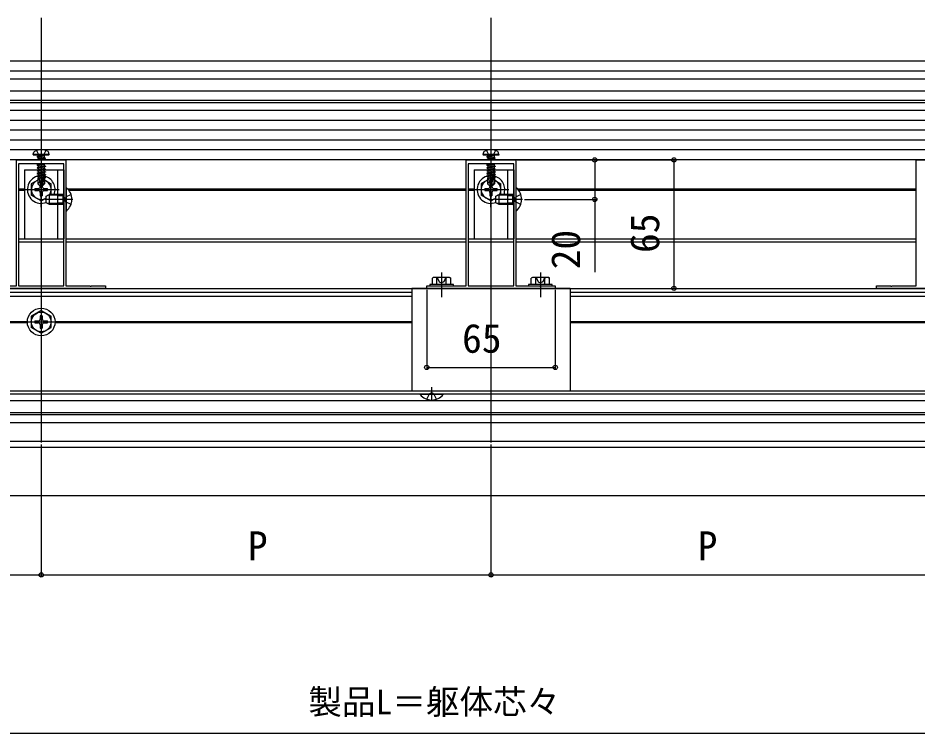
# Model space of a CAD drawing. Units: millimetres, scale not verified. Extents: x -875 to 875, y -1304 to 1296.
# Drawn here: x -194.8 to 260, y 22.8 to 384.6 of the extents above; entities that cross this region are included whole.
import ezdxf
from ezdxf.enums import TextEntityAlignment as Align

# ---------------------------------------------------------------- set-up
doc = ezdxf.new("R2010")
doc.units = ezdxf.units.MM
doc.header["$LTSCALE"] = 8
for name, color, linetype in [('0-3_YKK_11', 7, 'Continuous'), ('0-5_YKK_12', 2, 'Continuous'), ('0-6_YKK_13', 4, 'Continuous'), ('0-7_YKK_D', 6, 'Continuous')]:
    doc.layers.add(name, color=color, linetype=linetype)
doc.styles.add('ＭＳ ゴシック', font='')
doc.styles.get('ＭＳ ゴシック').set_extended_font_data('MS Gothic')

msp = doc.modelspace()

# ---------------------------------------------------------------- linework, layer by layer
at = {"layer": '0-3_YKK_11'}
for points in [[(-150.5, 247.8), (-215.5, 247.8), (-215.5, 249), (-208.458, 249), (-208.275, 248.88), (-207.725, 248.88), (-207.542, 249), (-195.5, 249), (-195.5, 312.8), (-183.458, 312.8), (-183.275, 312.68), (-182.725, 312.68), (-182.542, 312.8), (-170.5, 312.8), (-170.5, 249), (-158.458, 249), (-158.275, 248.88), (-157.725, 248.88), (-157.542, 249), (-150.5, 249)], [(-194.5, 310.8), (-194.5, 249), (-171.5, 249), (-171.5, 310.8)], [(77, 247.8), (12, 247.8), (12, 249), (19.042, 249), (19.225, 248.88), (19.775, 248.88), (19.958, 249), (32, 249), (32, 312.8), (44.042, 312.8), (44.225, 312.68), (44.775, 312.68), (44.958, 312.8), (57, 312.8), (57, 249), (69.042, 249), (69.225, 248.88), (69.775, 248.88), (69.958, 249), (77, 249)], [(33, 310.8), (33, 249), (56, 249), (56, 310.8)], [(304.5, 247.8), (239.5, 247.8), (239.5, 249), (246.542, 249), (246.725, 248.88), (247.275, 248.88), (247.458, 249), (259.5, 249), (259.5, 312.8), (271.542, 312.8), (271.725, 312.68), (272.275, 312.68), (272.458, 312.8), (284.5, 312.8), (284.5, 249), (296.542, 249), (296.725, 248.88), (297.275, 248.88), (297.458, 249), (304.5, 249)]]:
    msp.add_lwpolyline(points, close=True, dxfattribs=at)
at = {"layer": '0-5_YKK_12'}
for p, q in [((-183, 384.6), (-183, 169.8)), ((44.5, 384.6), (44.5, 169.8)), ((792.221, 362.8), (-860.922, 362.8)), ((-602, 357.8), (691, 357.8)), ((-552.134, 353.8), (641.134, 353.8)), ((-595.499, 341.8), (684.499, 341.8)), ((-194.5, 298.1), (-191.5, 298.1)), ((-194.5, 297.5), (-191.5, 297.5)), ((-169.616, 298.1), (32, 298.1)), ((-169.102, 297.5), (32, 297.5)), ((33, 298.1), (36, 298.1)), ((33, 297.5), (36, 297.5)), ((57.884, 298.1), (259.5, 298.1)), ((58.398, 297.5), (259.5, 297.5)), ((-167, 292.799), (-181, 292.799)), ((60.5, 292.799), (46.5, 292.799)), ((-194.5, 272.8), (-171.5, 272.8)), ((-194.5, 271.3), (-171.5, 271.3)), ((-170.5, 272.8), (32, 272.8)), ((-170.5, 271.3), (32, 271.3)), ((33, 272.8), (56, 272.8)), ((33, 271.3), (56, 271.3)), ((57, 272.8), (259.5, 272.8)), ((57, 271.3), (259.5, 271.3)), ((19.5, 255.8), (19.5, 243.3)), ((69.5, 255.8), (69.5, 243.3)), ((-556.508, 247.8), (645.798, 247.8)), ((-370.5, 245.8), (4.5, 245.8)), ((84.5, 245.8), (459.5, 245.8)), ((-370.5, 243.8), (4.5, 243.8)), ((84.5, 243.8), (459.5, 243.8)), ((-370.5, 231.1), (-189.994, 231.1)), ((-370.5, 230.5), (-189.994, 230.5)), ((-192, 230.8), (-174, 230.8)), ((-176.006, 231.1), (4.5, 231.1)), ((-176.006, 230.5), (4.5, 230.5)), ((84.5, 231.1), (265.006, 231.1)), ((84.5, 230.5), (265.006, 230.5)), ((689.5, 195.8), (-600.5, 195.8)), ((14.5, 190.8), (14.5, 197.8)), ((689.5, 194.3), (-600.5, 194.3)), ((689.5, 190.8), (-600.5, 190.8)), ((-600.5, 185), (689.5, 185)), ((-600.5, 184), (689.5, 184)), ((689.5, 179.8), (-600.5, 179.8)), ((689.5, 170.3), (-600.5, 170.3)), ((689.5, 167.3), (-600.5, 167.3)), ((689.5, 142.8), (-600.5, 142.8))]:
    msp.add_line(p, q, dxfattribs=at)
msp.add_lwpolyline([(-566.5, 347.8), (-552, 347.8), (641, 347.8)], dxfattribs=at)
at = {"layer": '0-6_YKK_13'}
for p, q in [((672, 342.8), (-583, 342.8)), ((672, 337.8), (-583, 337.8)), ((672, 332.8), (-583, 332.8)), ((672, 327.8), (-583, 327.8)), ((672, 322.8), (-583, 322.8)), ((-183, 319), (-183, 298.1)), ((44.5, 319), (44.5, 298.1)), ((672, 317.8), (-583, 317.8)), ((-187, 315.6), (-186.859, 316.402)), ((-179, 315.6), (-187, 315.6)), ((-187, 315.6), (-186.912, 315.1)), ((-179.088, 315.1), (-186.912, 315.1)), ((-185.1, 314.45), (-181.5, 315.05)), ((-181.5, 314.95), (-185.1, 314.35)), ((-185.1, 314.45), (-184.55, 314.768)), ((-185.1, 314.45), (-185.1, 314.35)), ((-185.1, 314.45), (-185.1, 314.35)), ((-185.1, 314.35), (-184.55, 314.032)), ((-181.5, 315.05), (-184.55, 314.768)), ((-184.55, 314.032), (-181.5, 314.95)), ((-184.55, 314.9), (-184.55, 314.768)), ((-181.45, 314.068), (-184.55, 313.368)), ((-184.55, 314.032), (-184.55, 313.368)), ((-181.5, 315.05), (-181.5, 314.95)), ((-181.45, 314.9), (-181.45, 314.068)), ((-180.9, 313.75), (-181.45, 314.068)), ((-179, 315.6), (-179.141, 316.402)), ((-179, 315.6), (-179.088, 315.1)), ((40.5, 315.6), (40.641, 316.402)), ((48.5, 315.6), (40.5, 315.6)), ((40.5, 315.6), (40.588, 315.1)), ((48.412, 315.1), (40.588, 315.1)), ((42.4, 314.45), (46, 315.05)), ((46, 314.95), (42.4, 314.35)), ((42.4, 314.45), (42.95, 314.768)), ((42.4, 314.45), (42.4, 314.35)), ((42.4, 314.45), (42.4, 314.35)), ((42.4, 314.35), (42.95, 314.032)), ((46, 315.05), (42.95, 314.768)), ((42.95, 314.032), (46, 314.95)), ((42.95, 314.9), (42.95, 314.768)), ((46.05, 314.068), (42.95, 313.368)), ((42.95, 314.032), (42.95, 313.368)), ((46, 315.05), (46, 314.95)), ((46.05, 314.9), (46.05, 314.068)), ((46.6, 313.75), (46.05, 314.068)), ((48.5, 315.6), (48.359, 316.402)), ((48.5, 315.6), (48.412, 315.1)), ((672, 312.8), (-583, 312.8)), ((-185.1, 313.05), (-180.9, 313.75)), ((-180.9, 313.65), (-185.1, 312.95)), ((-185.1, 313.05), (-184.55, 313.368)), ((-185.1, 313.05), (-185.1, 312.95)), ((-185.1, 312.95), (-184.84, 312.8)), ((-181.2, 310.8), (-185.1, 310.15)), ((-185.1, 310.25), (-181.8, 310.8)), ((-185.1, 310.25), (-184.55, 310.568)), ((-185.1, 310.25), (-185.1, 310.15)), ((-185.1, 310.15), (-184.55, 309.832)), ((-185.1, 308.85), (-180.9, 309.55)), ((-180.9, 309.45), (-185.1, 308.75)), ((-183.521, 310.8), (-184.55, 310.568)), ((-184.55, 310.8), (-184.55, 310.568)), ((-181.45, 309.868), (-184.55, 309.168)), ((-184.55, 309.832), (-184.55, 309.168)), ((-181.45, 313.332), (-183.808, 312.8)), ((-180.9, 313.65), (-181.45, 313.332)), ((-181.45, 313.332), (-181.45, 312.8)), ((-181.45, 310.532), (-181.45, 309.868)), ((-180.9, 309.55), (-181.45, 309.868)), ((-180.9, 313.75), (-180.9, 313.65)), ((-180.9, 309.55), (-180.9, 309.45)), ((42.4, 313.05), (46.6, 313.75)), ((46.6, 313.65), (42.4, 312.95)), ((42.4, 313.05), (42.95, 313.368)), ((42.4, 313.05), (42.4, 312.95)), ((42.4, 312.95), (42.66, 312.8)), ((46.3, 310.8), (42.4, 310.15)), ((42.4, 310.25), (45.7, 310.8)), ((42.4, 310.25), (42.95, 310.568)), ((42.4, 310.25), (42.4, 310.15)), ((42.4, 310.15), (42.95, 309.832)), ((42.4, 308.85), (46.6, 309.55)), ((46.6, 309.45), (42.4, 308.75)), ((43.979, 310.8), (42.95, 310.568)), ((42.95, 310.8), (42.95, 310.568)), ((46.05, 309.868), (42.95, 309.168)), ((42.95, 309.832), (42.95, 309.168)), ((46.05, 313.332), (43.692, 312.8)), ((46.6, 313.65), (46.05, 313.332)), ((46.05, 313.332), (46.05, 312.8)), ((46.05, 310.532), (46.05, 309.868)), ((46.6, 309.55), (46.05, 309.868)), ((46.6, 313.75), (46.6, 313.65)), ((46.6, 309.55), (46.6, 309.45)), ((-191.5, 307.799), (-171.5, 307.799)), ((-185.1, 308.85), (-184.55, 309.168)), ((-185.1, 308.85), (-185.1, 308.75)), ((-185.1, 308.75), (-184.55, 308.432)), ((-185.1, 307.45), (-180.9, 308.15)), ((-180.9, 308.05), (-185.1, 307.35)), ((-185.1, 307.45), (-184.55, 307.768)), ((-185.1, 307.45), (-185.1, 307.35)), ((-185.1, 307.35), (-184.55, 307.032)), ((-185.1, 306.05), (-180.9, 306.75)), ((-180.9, 306.65), (-185.1, 305.95)), ((-185.1, 306.05), (-184.55, 306.368)), ((-185.1, 306.05), (-185.1, 305.95)), ((-185.1, 305.95), (-184.55, 305.632)), ((-185.1, 304.65), (-182.074, 305.154)), ((-182.102, 305.05), (-185.1, 304.55)), ((-185.1, 304.65), (-184.55, 304.968)), ((-181.45, 308.468), (-184.55, 307.768)), ((-184.55, 308.432), (-184.55, 307.768)), ((-181.45, 307.068), (-184.55, 306.368)), ((-184.55, 307.032), (-184.55, 306.368)), ((-181.45, 305.668), (-184.55, 304.968)), ((-184.55, 305.632), (-184.55, 304.968)), ((-182.16, 304.772), (-184.55, 304.232)), ((-183, 288.799), (-183, 306.799)), ((-182.09, 305.107), (-183, 300.722)), ((-181.668, 305.223), (-182.85, 299.524)), ((-181.668, 305.222), (-180.9, 305.35)), ((-180.9, 305.25), (-181.613, 305.131)), ((-181.6, 305.052), (-181.6, 300.774)), ((-181.45, 309.132), (-181.45, 308.468)), ((-180.9, 308.15), (-181.45, 308.468)), ((-181.45, 307.732), (-181.45, 307.068)), ((-180.9, 306.75), (-181.45, 307.068)), ((-181.45, 306.332), (-181.45, 305.668)), ((-180.9, 305.35), (-181.45, 305.668)), ((-181.45, 304.932), (-181.45, 304.268)), ((-180.9, 308.15), (-180.9, 308.05)), ((-180.9, 306.75), (-180.9, 306.65)), ((-180.9, 305.35), (-180.9, 305.25)), ((-174.7, 307.799), (-174.7, 272.799)), ((-171.5, 307.799), (-171.5, 272.799)), ((36, 307.799), (56, 307.799)), ((42.4, 308.85), (42.95, 309.168)), ((42.4, 308.85), (42.4, 308.75)), ((42.4, 308.75), (42.95, 308.432)), ((42.4, 307.45), (46.6, 308.15)), ((46.6, 308.05), (42.4, 307.35)), ((42.4, 307.45), (42.95, 307.768)), ((42.4, 307.45), (42.4, 307.35)), ((42.4, 307.35), (42.95, 307.032)), ((42.4, 306.05), (46.6, 306.75)), ((46.6, 306.65), (42.4, 305.95)), ((42.4, 306.05), (42.95, 306.368)), ((42.4, 306.05), (42.4, 305.95)), ((42.4, 305.95), (42.95, 305.632)), ((42.4, 304.65), (45.426, 305.154)), ((45.398, 305.05), (42.4, 304.55)), ((42.4, 304.65), (42.95, 304.968)), ((46.05, 308.468), (42.95, 307.768)), ((42.95, 308.432), (42.95, 307.768)), ((46.05, 307.068), (42.95, 306.368)), ((42.95, 307.032), (42.95, 306.368)), ((46.05, 305.668), (42.95, 304.968)), ((42.95, 305.632), (42.95, 304.968)), ((45.34, 304.772), (42.95, 304.232)), ((44.5, 288.799), (44.5, 306.799)), ((45.41, 305.107), (44.5, 300.722)), ((45.832, 305.223), (44.65, 299.524)), ((45.832, 305.222), (46.6, 305.35)), ((46.6, 305.25), (45.887, 305.131)), ((45.9, 305.052), (45.9, 300.774)), ((46.05, 309.132), (46.05, 308.468)), ((46.6, 308.15), (46.05, 308.468)), ((46.05, 307.732), (46.05, 307.068)), ((46.6, 306.75), (46.05, 307.068)), ((46.05, 306.332), (46.05, 305.668)), ((46.6, 305.35), (46.05, 305.668)), ((46.05, 304.932), (46.05, 304.268)), ((46.6, 308.15), (46.6, 308.05)), ((46.6, 306.75), (46.6, 306.65)), ((46.6, 305.35), (46.6, 305.25)), ((52.8, 307.799), (52.8, 272.799)), ((56, 307.799), (56, 272.799)), ((-184.7, 302.567), (-188, 300.662)), ((-188, 300.662), (-188, 294.935)), ((-185.1, 304.65), (-185.1, 304.55)), ((-185.1, 304.55), (-184.55, 304.232)), ((-184.7, 303.5), (-184.55, 303.568)), ((-184.7, 303.5), (-184.7, 300.65)), ((-182.424, 303.5), (-184.7, 303.5)), ((-183.743, 301.453), (-184.7, 300.65)), ((-183.15, 299.1), (-184.7, 300.65)), ((-184.55, 304.232), (-184.55, 303.568)), ((-182.305, 304.075), (-184.55, 303.568)), ((-182.365, 303.783), (-184.083, 303.5)), ((-183.5, 300.949), (-183.5, 299.299)), ((-182.5, 300.949), (-183.5, 300.949)), ((-183, 300.722), (-183.15, 299.1)), ((-183, 300.722), (-183, 299.1)), ((-181.6, 300.774), (-182.85, 299.524)), ((-182.85, 299.1), (-181.3, 300.65)), ((-182.42, 303.516), (-182.504, 303.5)), ((-182.5, 300.949), (-182.5, 299.299)), ((-181.45, 304.268), (-181.603, 304.233)), ((-181, 304.008), (-181.6, 303.909)), ((-181, 303.792), (-181.6, 303.676)), ((-181.3, 303.5), (-181.6, 303.5)), ((-181.3, 300.65), (-181.6, 300.774)), ((-181, 304.008), (-181.45, 304.268)), ((-181, 303.792), (-181.3, 303.619)), ((-181.3, 303.619), (-181.3, 300.65)), ((-181.3, 302.567), (-178, 300.662)), ((-181, 304.008), (-181, 303.792)), ((-178, 295.299), (-178, 300.662)), ((42.8, 302.567), (39.5, 300.662)), ((39.5, 300.662), (39.5, 294.935)), ((42.4, 304.65), (42.4, 304.55)), ((42.4, 304.55), (42.95, 304.232)), ((42.8, 303.5), (42.95, 303.568)), ((42.8, 303.5), (42.8, 300.65)), ((45.076, 303.5), (42.8, 303.5)), ((43.757, 301.453), (42.8, 300.65)), ((44.35, 299.1), (42.8, 300.65)), ((42.95, 304.232), (42.95, 303.568)), ((45.195, 304.075), (42.95, 303.568)), ((45.135, 303.783), (43.417, 303.5)), ((44, 300.949), (44, 299.299)), ((45, 300.949), (44, 300.949)), ((44.5, 300.722), (44.35, 299.1)), ((44.5, 300.722), (44.5, 299.1)), ((45.9, 300.774), (44.65, 299.524)), ((44.65, 299.1), (46.2, 300.65)), ((45.08, 303.516), (44.996, 303.5)), ((45, 300.949), (45, 299.299)), ((46.05, 304.268), (45.897, 304.233)), ((46.5, 304.008), (45.9, 303.909)), ((46.5, 303.792), (45.9, 303.676)), ((46.2, 303.5), (45.9, 303.5)), ((46.2, 300.65), (45.9, 300.774)), ((46.5, 304.008), (46.05, 304.268)), ((46.5, 303.792), (46.2, 303.619)), ((46.2, 303.619), (46.2, 300.65)), ((46.2, 302.567), (49.5, 300.662)), ((46.5, 304.008), (46.5, 303.792)), ((49.5, 295.299), (49.5, 300.662)), ((-192, 297.799), (-174, 297.799)), ((-186.15, 298.299), (-184.5, 298.299)), ((-186.15, 298.299), (-186.15, 297.299)), ((-186.15, 297.299), (-184.5, 297.299)), ((-183.5, 296.299), (-183.5, 294.649)), ((-183.15, 299.1), (-182.85, 299.1)), ((-182.85, 299.524), (-182.85, 299.1)), ((-182.5, 296.299), (-182.5, 294.649)), ((-181.5, 298.299), (-179.85, 298.299)), ((-181.5, 297.299), (-179.85, 297.299)), ((-179.85, 297.299), (-179.85, 298.299)), ((-170.5, 298.699), (-170.5, 286.899)), ((-170.252, 298.699), (-170.5, 298.699)), ((-170.252, 286.899), (-170.252, 298.699)), ((35.5, 297.799), (53.5, 297.799)), ((41.35, 298.299), (43, 298.299)), ((41.35, 298.299), (41.35, 297.299)), ((41.35, 297.299), (43, 297.299)), ((44, 296.299), (44, 294.649)), ((44.35, 299.1), (44.65, 299.1)), ((44.65, 299.524), (44.65, 299.1)), ((45, 296.299), (45, 294.649)), ((46, 298.299), (47.65, 298.299)), ((46, 297.299), (47.65, 297.299)), ((47.65, 297.299), (47.65, 298.299)), ((57, 298.699), (57, 286.899)), ((57.248, 298.699), (57, 298.699)), ((57.248, 286.899), (57.248, 298.699)), ((-183, 292.049), (-188, 294.935)), ((-183.5, 294.649), (-182.5, 294.649)), ((-183, 292.049), (-180.5, 293.492)), ((-180.5, 294.499), (-178.8, 295.299)), ((-180.5, 291.099), (-180.5, 294.499)), ((-178.8, 290.299), (-180.5, 291.099)), ((-171.9, 294.866), (-179.72, 294.866)), ((-171.9, 295.299), (-178.8, 295.299)), ((-178.8, 290.299), (-178.8, 295.299)), ((-171.5, 295.299), (-174.7, 295.299)), ((-171.5, 294.649), (-174.7, 294.649)), ((-171.9, 290.299), (-171.9, 295.299)), ((-171.9, 295.299), (-171.5, 295.153)), ((-171.9, 294.866), (-171.5, 294.949)), ((-171.244, 292.799), (-170.635, 293.944)), ((-171.244, 292.799), (-170.635, 291.654)), ((-167.917, 295.299), (-170.635, 293.944)), ((-167.917, 290.299), (-170.635, 291.654)), ((44.5, 292.049), (39.5, 294.935)), ((44, 294.649), (45, 294.649)), ((44.5, 292.049), (47, 293.492)), ((47, 294.499), (48.7, 295.299)), ((47, 291.099), (47, 294.499)), ((48.7, 290.299), (47, 291.099)), ((55.6, 294.866), (47.78, 294.866)), ((55.6, 295.299), (48.7, 295.299)), ((48.7, 290.299), (48.7, 295.299)), ((56, 295.299), (52.8, 295.299)), ((56, 294.649), (52.8, 294.649)), ((55.6, 290.299), (55.6, 295.299)), ((55.6, 295.299), (56, 295.153)), ((55.6, 294.866), (56, 294.949)), ((56.256, 292.799), (56.865, 293.944)), ((56.256, 292.799), (56.865, 291.654)), ((59.583, 295.299), (56.865, 293.944)), ((59.583, 290.299), (56.865, 291.654)), ((-171.9, 290.732), (-179.72, 290.732)), ((-171.9, 290.299), (-178.8, 290.299)), ((-171.5, 290.949), (-174.7, 290.949)), ((-171.5, 290.299), (-174.7, 290.299)), ((-171.9, 290.732), (-171.5, 290.648)), ((-171.9, 290.299), (-171.5, 290.444)), ((-170.252, 286.899), (-170.5, 286.899)), ((55.6, 290.732), (47.78, 290.732)), ((55.6, 290.299), (48.7, 290.299)), ((56, 290.949), (52.8, 290.949)), ((56, 290.299), (52.8, 290.299)), ((55.6, 290.732), (56, 290.648)), ((55.6, 290.299), (56, 290.444)), ((57.248, 286.899), (57, 286.899)), ((15.5, 253.3), (14.881, 252.943)), ((14.881, 249.8), (14.881, 252.943)), ((23.5, 253.3), (15.5, 253.3)), ((17.191, 249.8), (17.191, 252.943)), ((21.809, 249.8), (21.809, 252.943)), ((23.5, 253.3), (24.119, 252.943)), ((24.119, 249.8), (24.119, 252.943)), ((65.5, 253.3), (64.881, 252.943)), ((64.881, 249.8), (64.881, 252.943)), ((73.5, 253.3), (65.5, 253.3)), ((67.191, 249.8), (67.191, 252.943)), ((71.809, 249.8), (71.809, 252.943)), ((73.5, 253.3), (74.119, 252.943)), ((74.119, 249.8), (74.119, 252.943)), ((24.119, 249.8), (14.881, 249.8)), ((22, 249.8), (17, 249.8)), ((74.119, 249.8), (64.881, 249.8)), ((72, 249.8), (67, 249.8)), ((84.5, 247.8), (84.5, 195.8)), ((-183, 236.55), (-188, 233.663)), ((-183, 236.55), (-178, 233.663)), ((-188, 233.663), (-188, 227.937)), ((-183.5, 233.95), (-183.5, 232.3)), ((-182.5, 233.95), (-183.5, 233.95)), ((-182.5, 233.95), (-182.5, 232.3)), ((-178, 227.937), (-178, 233.663)), ((-183, 225.05), (-188, 227.937)), ((-186.15, 231.3), (-184.5, 231.3)), ((-186.15, 231.3), (-186.15, 230.3)), ((-186.15, 230.3), (-184.5, 230.3)), ((-183.5, 229.3), (-183.5, 227.65)), ((-183.5, 227.65), (-182.5, 227.65)), ((-183, 225.05), (-178, 227.937)), ((-182.5, 229.3), (-182.5, 227.65)), ((-181.5, 231.3), (-179.85, 231.3)), ((-181.5, 230.3), (-179.85, 230.3)), ((-179.85, 230.3), (-179.85, 231.3)), ((84.5, 195.8), (4.5, 195.8)), ((8.6, 194.3), (20.4, 194.3)), ((8.6, 194.052), (8.6, 194.3)), ((20.4, 194.052), (8.6, 194.052)), ((12, 191.717), (13.355, 194.435)), ((14.5, 195.044), (13.355, 194.435)), ((14.5, 195.044), (15.645, 194.435)), ((17, 191.717), (15.645, 194.435)), ((20.4, 194.052), (20.4, 194.3))]:
    msp.add_line(p, q, dxfattribs=at)
for points in [[(-185.3, 317.579), (-184.145, 315.263), (-183, 314.654)], [(-180.7, 317.579), (-181.855, 315.263), (-183, 314.654)], [(42.2, 317.579), (43.355, 315.263), (44.5, 314.654)], [(46.8, 317.579), (45.645, 315.263), (44.5, 314.654)], [(-180.987, 310.8), (-181.45, 310.532), (-184.55, 309.832)], [(-180.9, 309.45), (-181.45, 309.132), (-184.55, 308.432)], [(46.513, 310.8), (46.05, 310.532), (42.95, 309.832)], [(46.6, 309.45), (46.05, 309.132), (42.95, 308.432)], [(-191.5, 307.799), (-191.5, 272.799), (-171.5, 272.799)], [(-180.9, 308.05), (-181.45, 307.732), (-184.55, 307.032)], [(-180.9, 306.65), (-181.45, 306.332), (-184.55, 305.632)], [(-180.9, 305.25), (-181.45, 304.932), (-181.6, 304.899)], [(36, 307.799), (36, 272.799), (56, 272.799)], [(46.6, 308.05), (46.05, 307.732), (42.95, 307.032)], [(46.6, 306.65), (46.05, 306.332), (42.95, 305.632)], [(46.6, 305.25), (46.05, 304.932), (45.9, 304.899)], [(-183, 300.722), (-183.743, 301.453), (-183.9, 303.5)], [(44.5, 300.722), (43.757, 301.453), (43.6, 303.5)], [(17.3, 253.3), (18.35, 251.147), (19.5, 250.536)], [(21.7, 253.3), (20.65, 251.147), (19.5, 250.536)], [(67.3, 253.3), (68.35, 251.147), (69.5, 250.536)], [(71.7, 253.3), (70.65, 251.147), (69.5, 250.536)], [(84.5, 247.8), (4.5, 247.8), (4.5, 195.8)]]:
    msp.add_lwpolyline(points, dxfattribs=at)
for points in [[(13.5, 249), (25.5, 249), (25.5, 249.8), (13.5, 249.8)], [(63.5, 249), (75.5, 249), (75.5, 249.8), (63.5, 249.8)]]:
    msp.add_lwpolyline(points, close=True, dxfattribs=at)
for radius in [7, 5]:
    msp.add_circle((-183, 230.8), radius, dxfattribs=at)
for centre, radius, start, end in [((-185.972, 316.246), 0.9, 122.05588, 170), ((-183, 311.5), 6.5, 57.94412, 122.05588), ((-184.75, 314.9), 0.2, 0, 90), ((-181.25, 314.9), 0.2, 90, 180), ((-180.028, 316.246), 0.9, 10, 57.94412), ((41.528, 316.246), 0.9, 122.05588, 170), ((44.5, 311.5), 6.5, 57.94412, 122.05588), ((42.75, 314.9), 0.2, 0, 90), ((46.25, 314.9), 0.2, 90, 180), ((47.472, 316.246), 0.9, 10, 57.94412), ((-181.848, 305.052), 0.248, 0, 167.19096), ((45.652, 305.052), 0.248, 0, 167.19096), ((-183, 297.799), 7, 106.74255, 290.92483), ((-183, 297.799), 5, 109.87687, 300), ((-183, 297.799), 7, 339.07517, 77.20705), ((-183, 297.799), 5, 330, 70.12313), ((44.5, 297.799), 7, 106.74255, 290.92483), ((44.5, 297.799), 5, 109.87687, 300), ((44.5, 297.799), 7, 339.07517, 77.20705), ((44.5, 297.799), 5, 330, 70.12313), ((-184.5, 299.299), 1, 270, 0), ((-184.5, 296.299), 1, 0, 90), ((-181.5, 299.299), 1, 180, 270), ((-181.5, 296.299), 1, 90, 180), ((-175.2, 292.799), 7.7, 309.98312, 50.01688), ((43, 299.299), 1, 270, 0), ((43, 296.299), 1, 0, 90), ((46, 299.299), 1, 180, 270), ((46, 296.299), 1, 90, 180), ((52.3, 292.799), 7.7, 309.98312, 50.01688), ((16.036, 251.255), 2.045, 55.61575, 124.38425), ((19.5, 245.657), 7.643, 72.41205, 107.58795), ((22.964, 251.255), 2.045, 55.61575, 124.38425), ((66.036, 251.255), 2.045, 55.61575, 124.38425), ((69.5, 245.657), 7.643, 72.41205, 107.58795), ((72.964, 251.255), 2.045, 55.61575, 124.38425), ((-184.5, 232.3), 1, 270, 0), ((-181.5, 232.3), 1, 180, 270), ((-184.5, 229.3), 1, 0, 90), ((-181.5, 229.3), 1, 90, 180), ((14.5, 199), 7.7, 219.98312, 320.01688)]:
    msp.add_arc(centre, radius, start, end, dxfattribs=at)
at = {"layer": '0-7_YKK_D'}
for p, q in [((57.7, 312.8), (138, 312.8)), ((57.7, 312.8), (98, 312.8)), ((137, 312.8), (137, 247.8)), ((61.5, 292.799), (98, 292.799)), ((12, 247.1), (12, 206.8)), ((77, 247.1), (77, 206.8)), ((77.7, 247.8), (138, 247.8)), ((12, 207.8), (77, 207.8)), ((-183, 168.8), (-183, 101.8)), ((-183, 168.8), (-183, 101.8)), ((44.5, 168.8), (44.5, 101.8)), ((44.5, 168.8), (44.5, 101.8)), ((-410.5, 102.8), (-183, 102.8)), ((-183, 102.8), (44.5, 102.8)), ((44.5, 102.8), (272, 102.8)), ((-638, 22.8), (727, 22.8))]:
    msp.add_line(p, q, dxfattribs=at)
msp.add_lwpolyline([(97, 312.8), (97, 292.799), (97, 255.908)], dxfattribs=at)
for centre in [(97, 312.8), (137, 312.8), (97, 292.799), (137, 247.8), (12, 207.8), (77, 207.8), (-183, 102.8), (-183, 102.8), (44.5, 102.8), (44.5, 102.8)]:
    msp.add_circle(centre, 1.075, dxfattribs=at)

# ---------------------------------------------------------------- texts
at = {"layer": '0-7_YKK_D', "style": 'ＭＳ ゴシック'}
for s, p in [('65', (134, 265.698)), ('20', (94, 257.43))]:
    msp.add_text(s, height=14.66, rotation=90, dxfattribs=at).set_placement(p, align=Align.BOTTOM_LEFT)
for s, height, p in [('65', 14.66, (29.898, 210.8)), ('P', 14.66, (-78.455, 105.8)), ('P', 14.66, (149.045, 105.8)), ('製品L＝躯体芯々', 12.46, (-47.889, 28.601))]:
    msp.add_text(s, height=height, dxfattribs=at).set_placement(p, align=Align.BOTTOM_LEFT)

doc.saveas('drawing.dxf')
